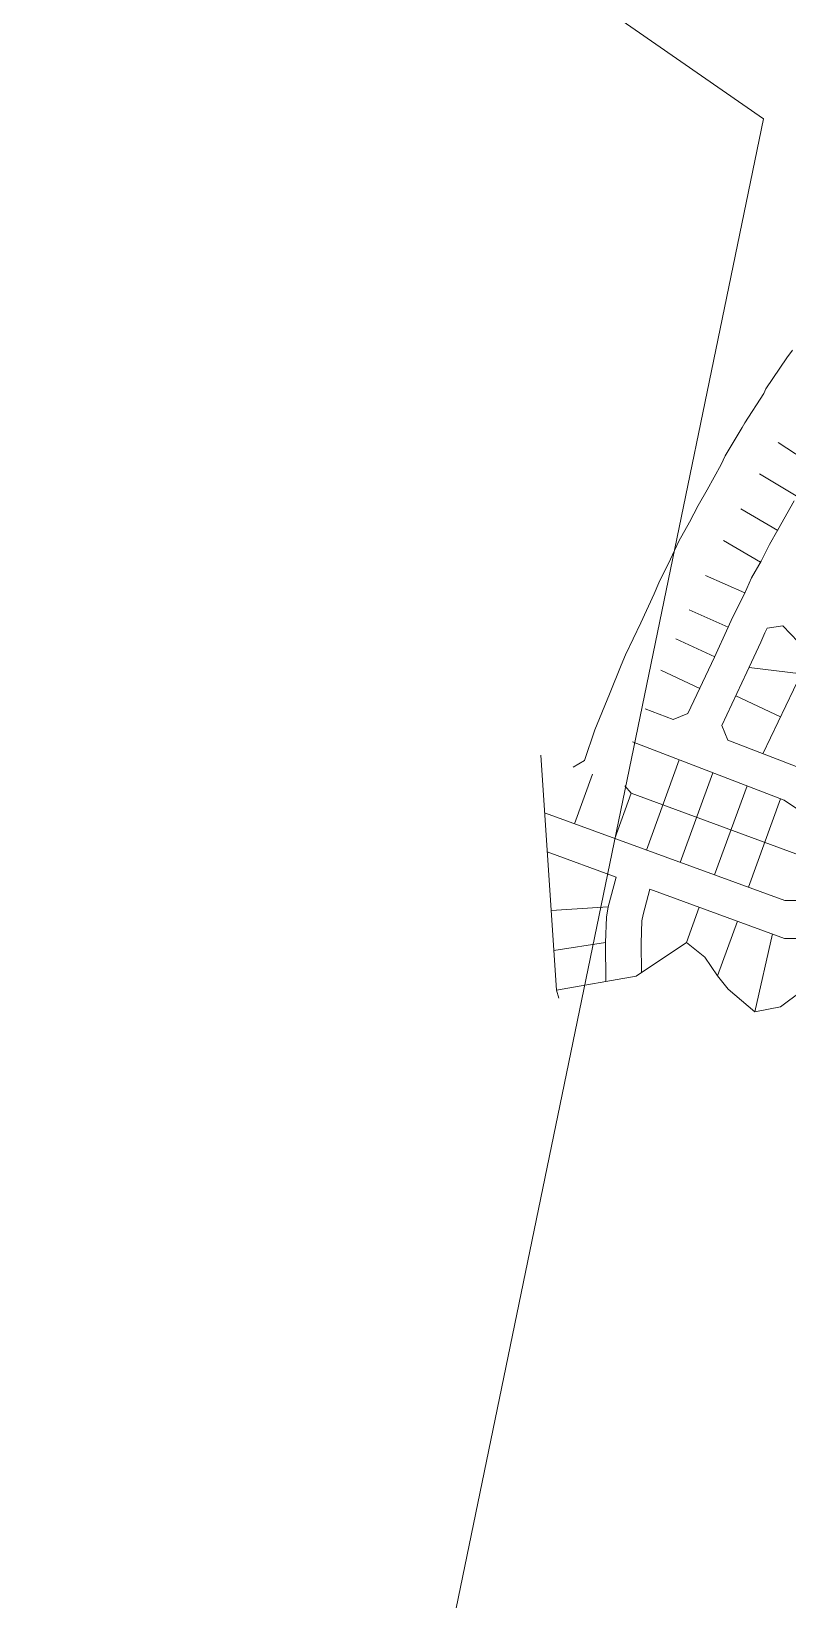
# Model space of a CAD drawing. Header units: metres. Extents: x -460 to 31334, y -1777 to 24987.
# Drawn here: x 75.6405 to 75.7875, y -751.8171 to -751.512 of the extents above; entities that cross this region are included whole.
import ezdxf

# ---------------------------------------------------------------- set-up
doc = ezdxf.new("R2010")
doc.units = ezdxf.units.M
doc.header["$MEASUREMENT"] = 0
doc.layers.add('VICINITY_MAP', color=7, linetype='Continuous', lineweight=13)

msp = doc.modelspace()

# ---------------------------------------------------------------- linework, layer by layer
at = {"layer": 'VICINITY_MAP', "color": 250, "lineweight": 0}
for p, q in [((75.78568550484061, -751.5920092492918), (75.79267195709701, -751.5965443385992)), ((75.78206338847355, -751.5980778168415), (75.78919139804219, -751.6023869965488)), ((75.77843626718783, -751.6049004222033), (75.78563015453705, -751.6090986998224)), ((75.78881534426068, -751.6033788119593), (75.78567305141712, -751.6090251946016)), ((75.78567305141712, -751.6090251946016), (75.7840353913437, -751.6118313792216)), ((75.77506466127352, -751.6110965265802), (75.78228129757701, -751.6152555782297)), ((75.7840353913437, -751.6118313792216), (75.78239024865235, -751.6150665302564)), ((75.78239024865235, -751.6150665302564), (75.78050066800614, -751.6183452623901)), ((75.77159475932126, -751.6178909171109), (75.7792130245187, -751.62125834722)), ((75.78050066800614, -751.6183452623901), (75.779139995859, -751.6214235627342)), ((75.779139995859, -751.6214235627342), (75.7768415334728, -751.6260677903192)), ((75.76840874224041, -751.6245282761776), (75.77601695555421, -751.6279183558711)), ((75.7768415334728, -751.6260677903192), (75.77599846871948, -751.6279598450967)), ((75.7657945069393, -751.630227283851), (75.77336529519778, -751.6337001379085)), ((75.77599846871948, -751.6279598450967), (75.7733460847299, -751.6337420165427)), ((75.7831246488517, -751.6290209194372), (75.7823232407859, -751.6308194858628)), ((75.78356669800542, -751.6281277236703), (75.7831246488517, -751.6290209194372)), ((75.78664622214751, -751.6276627315385), (75.78356669800542, -751.6281277236703)), ((75.78664622214751, -751.6276627315385), (75.83745165995589, -751.6811927294247)), ((75.7823232407859, -751.6308194858628), (75.77963906622188, -751.6366709604525)), ((75.76292642467024, -751.6363014449657), (75.77045832986988, -751.6398578412068)), ((75.7733460847299, -751.6337420165427), (75.76817189505994, -751.6447001616536)), ((75.77963906622188, -751.6366709604525), (75.77474153097597, -751.6470431936593)), ((75.7901640577893, -751.6370099038355), (75.78005614849417, -751.6357617251325)), ((75.7901640577893, -751.6370099038355), (75.78274191685472, -751.6525569394034)), ((75.7861640064711, -751.645388745017), (75.77746269560231, -751.6412801817196)), ((75.75986527864927, -751.6437829651328), (75.76528161284307, -751.6458603148042)), ((75.76817189505994, -751.6447001616536), (75.76528161284307, -751.6458603148042)), ((75.77474153097597, -751.6470431936593), (75.77590168412644, -751.649933475876)), ((75.75737967414761, -751.6502637540151), (75.78689199971308, -751.661582741659)), ((75.77590168412644, -751.649933475876), (75.79086138930336, -751.6556710351773)), ((75.73959166079248, -751.6528438216557), (75.74260304345074, -751.6985247259463)), ((75.7664720771665, -751.6537510019853), (75.76008840793162, -751.6712726980196)), ((75.74962257879247, -751.6565073193294), (75.74609989516813, -751.6661762713728)), ((75.77302770338025, -751.6562653091668), (75.76668452811566, -751.6736758586158)), ((75.75714319803456, -751.6601919903234), (75.75392436077937, -751.6690269543377)), ((75.75590691857434, -751.6588024895393), (75.75714319803456, -751.6601919903234)), ((75.75714319803456, -751.6601919903234), (75.78914742860991, -751.6720449662462)), ((75.77965204698478, -751.6588059718212), (75.77334979015654, -751.676104209624)), ((75.74048843856565, -751.6641318526815), (75.78698701890517, -751.6810726531719)), ((75.78617025456055, -751.6613059276732), (75.77990826056805, -751.6784936533006)), ((75.78689199971308, -751.661582741659), (75.78947764652793, -751.6633188629604)), ((75.74083101387458, -751.6716440791953), (75.75422681205777, -751.6765245624869)), ((75.75422681205777, -751.6765245624869), (75.75265599274212, -751.6823354913374)), ((75.7536841926887, -751.6785310187927), (75.75368250296373, -751.6785381240636)), ((75.76077239687709, -751.6789093115632), (75.75944015366832, -751.6838376762843)), ((75.76077239687709, -751.6789093115632), (75.7869675925478, -751.6884529918309)), ((75.75265599274212, -751.6823354913374), (75.74158393073611, -751.6830653852841)), ((75.75265599274212, -751.6823354913374), (75.75230894881497, -751.6843355375072)), ((75.76785850251588, -751.6892420273364), (75.77035152093333, -751.6823992682098)), ((75.79010144010692, -751.6810808508795), (75.78698701890517, -751.6810726531719)), ((75.75230894881497, -751.6843355375072), (75.75214266161282, -751.689274104466)), ((75.75922995607965, -751.6850490643799), (75.75908482479025, -751.6893593214571)), ((75.75944015366832, -751.6838376762843), (75.75922995607965, -751.6850490643799)), ((75.77388885024567, -751.6957586707078), (75.77777121375578, -751.685102480542)), ((75.78116075137456, -751.7027325791497), (75.78462830710731, -751.6876007213391)), ((75.79008201374955, -751.6884611895387), (75.7869675925478, -751.6884529918309)), ((75.75214266161282, -751.689274104466), (75.74209328939338, -751.6907920566239)), ((75.75214266161282, -751.689274104466), (75.7522114955911, -751.6968305098238)), ((75.75810722871609, -751.6957909411223), (75.76785850251588, -751.6892420273364)), ((75.75908482479025, -751.6893593214571), (75.75913711207215, -751.6950992758642)), ((75.76785850251588, -751.6892420273364), (75.77147369317731, -751.6921065286276)), ((75.77147369317731, -751.6921065286276), (75.77388885024567, -751.6957586707078)), ((75.74260304345074, -751.6985247259463), (75.75810722871609, -751.6957909411223)), ((75.77388885024567, -751.6957586707078), (75.77601258695654, -751.6983134037494)), ((75.78619261605706, -751.7017980570636), (75.79551325812355, -751.6947462643232)), ((75.74260304345074, -751.6985247259463), (75.7430389190962, -751.7001069476855)), ((75.77601258695654, -751.6983134037494), (75.78116075137456, -751.7027325791497)), ((75.78116075137456, -751.7027325791497), (75.78619261605706, -751.7017980570636))]:
    msp.add_line(p, q, dxfattribs=at)
at = {"layer": 'VICINITY_MAP', "color": 250, "lineweight": 0, "ltscale": 2}
msp.add_line((75.74805398702892, -751.6538696968795), (75.74588696315413, -751.6551429956253), dxfattribs=at)
at = {"layer": 'VICINITY_MAP', "color": 250, "lineweight": 0}
msp.add_lwpolyline([(75.78288139371932, -751.5290638941794), (75.72090168147616, -751.4859890463365), (75.69260847929394, -751.4494281085159), (75.67627113697608, -751.4114312417684), (75.6553600057631, -751.4098627196627), (75.61404968915548, -751.3955734432784), (75.60451184329031, -751.4141768877159), (75.46649336998979, -751.3789346101937), (75.42208642281423, -751.3639107321288), (75.39965477590647, -751.3573368033826), (75.3518681584033, -751.4310717694875), (75.34578557502107, -751.4583408970702), (75.35555598677286, -751.4584885098252), (75.36170643060791, -751.4573082601369), (75.48348578697164, -751.4931931740357), (75.44449901328898, -751.633008305299), (75.47686926980788, -751.6409466225865), (75.48817542048079, -751.7233385577274), (75.44930982498192, -751.8743267258918), (75.46027808862164, -751.8859105470531), (75.54051950208014, -751.8714354643274), (75.70252040702843, -751.9186346508457), (75.78288139371932, -751.5290638941794)], dxfattribs=at)
at = {"layer": 'VICINITY_MAP', "color": 250, "lineweight": 0, "ltscale": 2}
msp.add_lwpolyline([(75.78847799536948, -751.5740417212363), (75.78742374597658, -751.5755693638683), (75.78333470963526, -751.5815433207291), (75.78291485458561, -751.5825049793443), (75.77924249851424, -751.5881623630523), (75.77873955556112, -751.5890813445268), (75.77540825154051, -751.5945918055768), (75.77465139953262, -751.5962808374532), (75.77192108210471, -751.6011869419127), (75.77013421472725, -751.6042487981754), (75.76846952784075, -751.6075223826083), (75.76636524386493, -751.6111736602098), (75.76480187853565, -751.6147105210482), (75.76251386408705, -751.6193336377373), (75.76157580772428, -751.6214388781905), (75.75899591720457, -751.627063014573), (75.7560592511461, -751.6332824257001), (75.75521851055032, -751.6353438432441), (75.75292391048816, -751.6409458641947), (75.75009276497775, -751.6478875743909), (75.74805398702892, -751.6538696968795)], dxfattribs=at)

doc.saveas('drawing.dxf')
